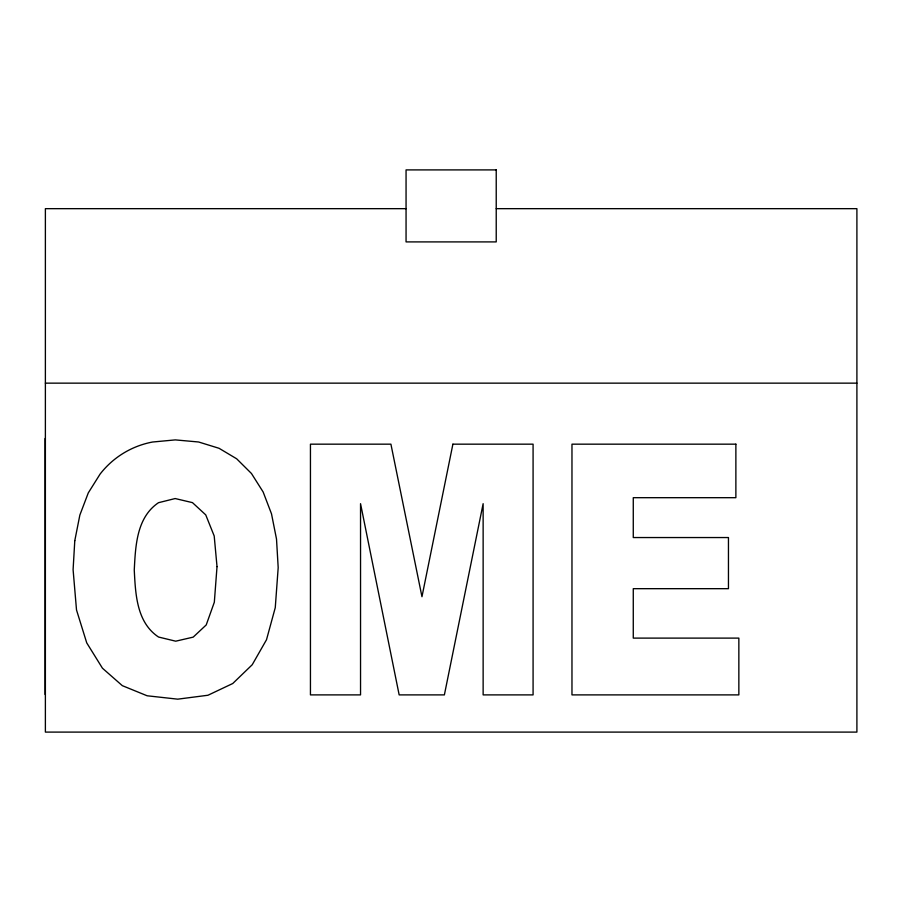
<?xml version="1.0" encoding="UTF-8"?>
<svg xmlns="http://www.w3.org/2000/svg" width="902" height="902" viewBox="0 0 902 902"><rect width="100%" height="100%" fill="white"/><g stroke="black" fill="none" stroke-linecap="round" stroke-linejoin="round"><path stroke-width="1.35" d="M406.058 208.666L45.382 208.666L45.382 732.097L856.9 732.097L856.9 208.666L496.224 208.666M45.382 383.147L856.9 383.147M45.1 438.473L45.1 694.495M74.787 540.693L73.096 569.692L76.512 609.977L86.739 642.889L102.445 668.202L122.311 685.655L147.139 695.78L177.728 699.163L207.956 695.25L232.75 683.513L252.222 664.74L266.507 639.732L275.268 607.644L278.188 567.64L276.508 539.058L271.502 513.836L263.147 491.985L251.455 473.494L236.662 458.791L219.051 448.294L198.598 441.991L175.304 439.894L152.528 442.025A86.558 86.558 0 0 0 100.088 474.091L88.283 492.898L79.85 515.098L74.787 540.693M217.021 566.614L214.326 602.232L206.22 624.939L193.197 637.128L175.71 641.187L158.549 637.038C136.529 622.403 135.503 593.854 134.263 570.041C135.514 546.127 136.529 517.511 158.493 502.696L175.168 498.547L192.464 502.628L205.746 514.884L214.202 535.98L217.021 566.614M452.894 444.167L421.967 596.718L390.916 444.167L310.446 444.167L310.446 694.89L360.541 694.89L360.541 503.677L399.158 694.89L444.382 694.89L483.134 503.677L483.134 694.89L533.082 694.89L533.082 444.167L452.894 444.167M496.224 169.903L406.058 169.903L406.058 241.905L496.224 241.905L496.224 169.903M735.874 444.167L571.969 444.167L571.969 694.89L738.851 694.89L738.851 638.109L633.272 638.109L633.272 588.679L728.455 588.679L728.455 537.547L633.272 537.547L633.272 497.69L735.874 497.69L735.874 444.167"/></g></svg>
